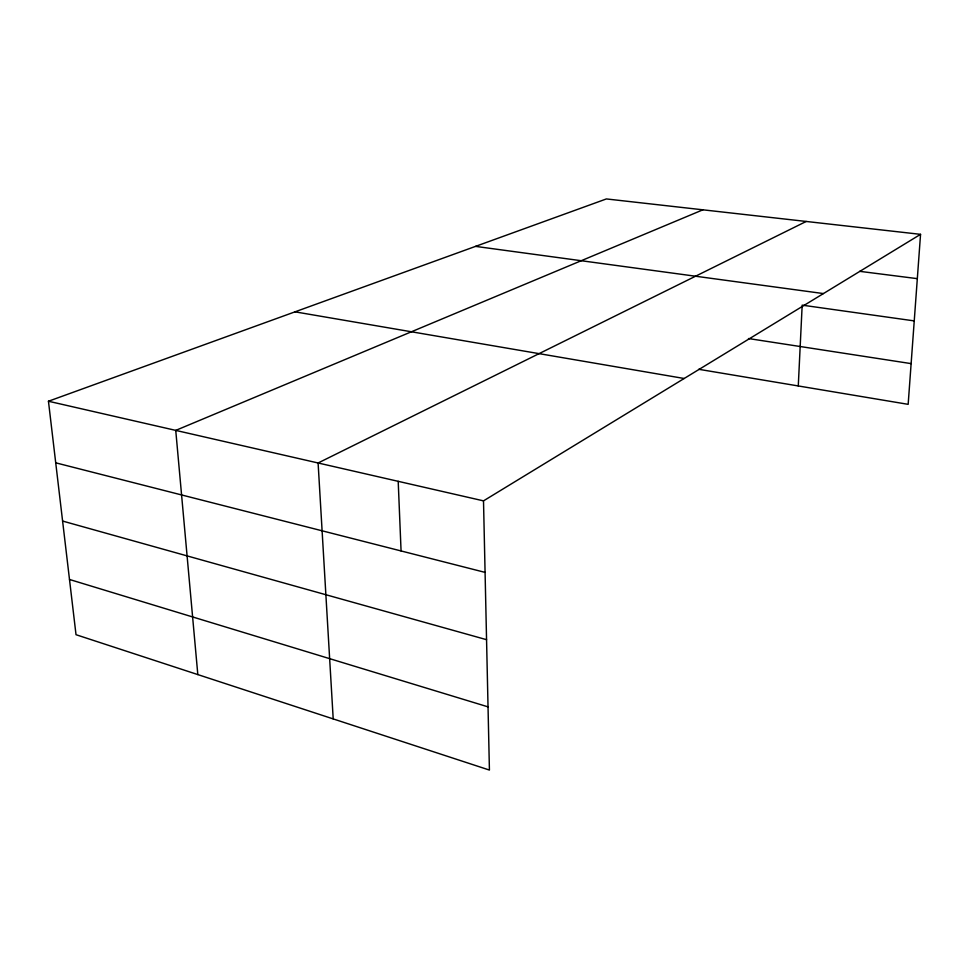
<?xml version="1.0" encoding="UTF-8"?>
<svg xmlns="http://www.w3.org/2000/svg" width="969" height="969" viewBox="0 0 969 969"><rect width="100%" height="100%" fill="white"/><g stroke="black" fill="none" stroke-linecap="round" stroke-linejoin="round"><path stroke-width="1.45" d="M798.274 385.953L802.175 305.15L914.239 320.896M920.55 234.341L483.507 500.864L489.418 770.064L76.018 634.707L48.45 401.239L606.376 198.936L920.55 234.341L908.159 404.339L698.734 369.298M806.208 221.453L318.098 462.988L333.203 718.913M702.9 209.813L175.74 430.393L197.821 674.581M859.697 271.332L917.316 278.648M475.537 246.38L823.42 293.571M748.48 338.544L911.126 363.617M295.012 311.836L684.175 378.491M48.45 401.239L483.507 500.864M55.717 462.819L485.081 572.388M62.597 521.056L486.559 639.685M69.502 579.474L488.037 706.861M398.198 481.327L401.069 550.949"/></g></svg>
